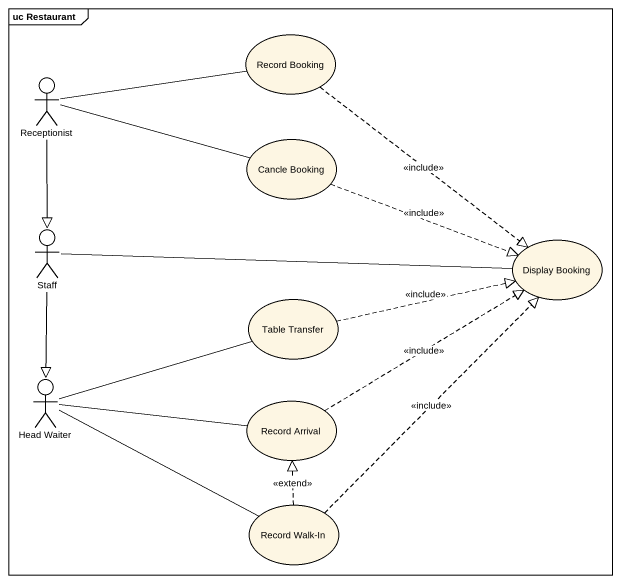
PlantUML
@startuml
mainframe uc Restaurant
usecase "Record Booking" as Record_Booking
actor Receptionist
usecase "Cancle Booking" as Cancle_Booking
actor Staff
usecase "Display Booking" as Display_Booking
usecase "Table Transfer" as Table_Transfer
actor "Head Waiter" as Head_Waiter
usecase "Record Arrival" as Record_Arrival
usecase "Record Walk-In" as Record_Walk_In
Record_Booking ..|> Display_Booking : <<include>>
Receptionist -right- Record_Booking
Receptionist -right- Cancle_Booking
Receptionist --|> Staff
Cancle_Booking .right.|> Display_Booking : <<include>>
Staff -right- Display_Booking
Staff --|> Head_Waiter
Table_Transfer .right.|> Display_Booking : <<include>>
Head_Waiter -right- Table_Transfer
Head_Waiter -right- Record_Arrival
Head_Waiter -right- Record_Walk_In
Record_Arrival .up.|> Display_Booking : <<include>>
Record_Walk_In .up.|> Display_Booking : <<include>>
Record_Walk_In .up.|> Record_Arrival : <<extend>>
@enduml
